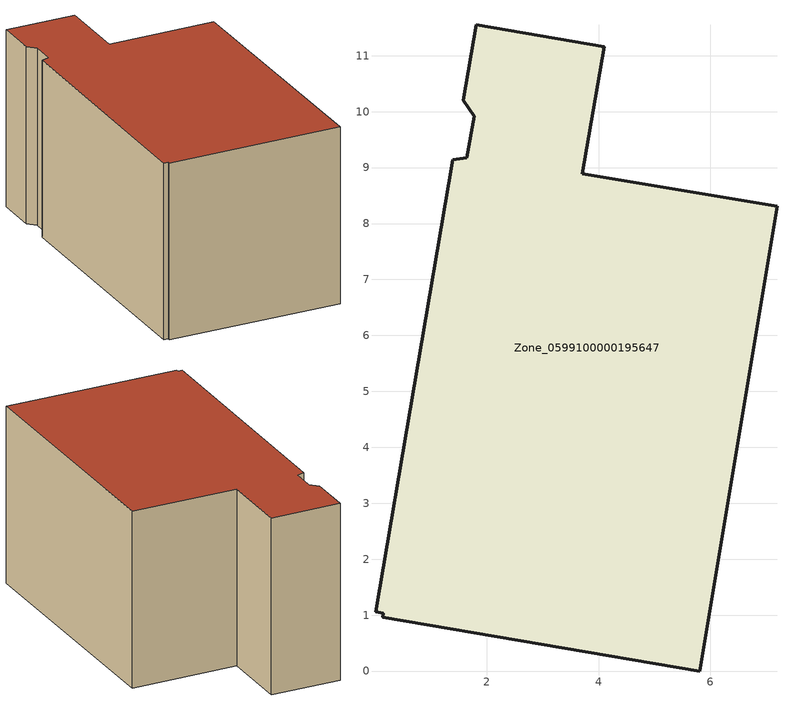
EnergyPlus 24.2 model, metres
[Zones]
Zone_0599100000195647
 floor ground (C_G): 1.64,9.18 1.78,9.92 1.58,10.21 1.81,11.55 4.1,11.16 3.71,8.89 7.19,8.31 5.81,0 0.14,0.97 0.16,1.04 0.01,1.06 1.4,9.14 z0
 wall outside (C_F): 1.81,11.55 1.58,10.21 1.78,9.92 1.64,9.18 1.4,9.14 0.01,1.06 0.16,1.04 0.14,0.97 5.81,0 7.19,8.31 3.71,8.89 4.1,11.16 1.81,11.55 z0:5.87
 roof outside (C_R): 1.78,9.92 1.64,9.18 1.4,9.14 0.01,1.06 0.16,1.04 0.14,0.97 5.81,0 7.19,8.31 3.71,8.89 4.1,11.16 1.81,11.55 1.58,10.21 z5.87
[BUILDING]
Pand.0599100000195647: North Axis=0; Terrain=City; Loads Convergence Tolerance Value=0.04; Temperature Convergence Tolerance Value=0.4; Solar Distribution=FullExterior; Maximum Number of Warmup Days=25; Minimum Number of Warmup Days=1
[Site:Location]
Rotterdam.The.Hague.AP_ZH_NLD Design_Conditions: Latitude=51.96; Longitude=4.45; Time Zone=1; Elevation=-4.5
[SITE:GROUNDTEMPERATURE:BUILDINGSURFACE]
18, 18, 18, 18, 18, 18, 18, 18, 18, 18, 18, 18
[MATERIAL] Thermal Absorptance=0.9; Solar Absorptance=0.7; Visible Absorptance=0.7
Name | Roughness | Thickness | Conductivity | Density | Specific Heat
G.TC.1946-1964 | MediumSmooth | 0.15 | 1 | 540 | 1210
F.TC.1946-1964 | Rough | 0.3 | 0.857143 | 1920 | 840
R.TC.1946-1964 | MediumRough | 0.2 | 0.235294 | 1500 | 1000
[CONSTRUCTION]
C_G: G.TC.1946-1964
C_F: F.TC.1946-1964
C_R: R.TC.1946-1964
[ZONE]
Zone_0599100000195647: Type=1; Multiplier=1; Ceiling Height=Autocalculate; Volume=Autocalculate; Floor Area=autocalculate; Part of Total Floor Area=Yes
[ZONEINFILTRATION:DESIGNFLOWRATE]
Infil_Zone_0599100000195647: Zone or ZoneList or Space or SpaceList=Zone_0599100000195647; Schedule=AlwaysOn; Design Flow Rate Calculation Method=Flow/Area; Flow Rate per Floor Area=0.003; Constant Term Coefficient=1; Temperature Term Coefficient=0; Velocity Term Coefficient=0; Velocity Squared Term Coefficient=0
[HVACTEMPLATE:ZONE:IDEALLOADSAIRSYSTEM]
Zone_0599100000195647: Maximum Heating Supply Air Temperature=50; Minimum Cooling Supply Air Temperature=13; Maximum Heating Supply Air Humidity Ratio=0.0156; Minimum Cooling Supply Air Humidity Ratio=0.0077; Heating Limit=NoLimit; Cooling Limit=NoLimit; Dehumidification Control Type=ConstantSensibleHeatRatio; Cooling Sensible Heat Ratio=0.7; Dehumidification Setpoint=60; Humidification Control Type=None; Humidification Setpoint=30; Outdoor Air Method=None; Outdoor Air Flow Rate per Person=0.00944; Outdoor Air Flow Rate per Zone Floor Area=0; Outdoor Air Flow Rate per Zone=0; Demand Controlled Ventilation Type=None; Outdoor Air Economizer Type=NoEconomizer; Heat Recovery Type=None; Sensible Heat Recovery Effectiveness=0.7; Latent Heat Recovery Effectiveness=0.65
[ZONECONTROL:THERMOSTAT]
ThermostatControl_Zone_0599100000195647: Zone or ZoneList=Zone_0599100000195647; Control Type Schedule=DualSetpointControlType; Control 1=Thermostat_Zone_0599100000195647; Temperature Difference Between Cutout And Setpoint=0
[THERMOSTATSETPOINT:DUALSETPOINT]
Thermostat_Zone_0599100000195647: Heating Setpoint Temperature Schedule=HeatingSetpoint_Zone_0599100000195647; Cooling Setpoint Temperature Schedule=CoolingSetpoint_Zone_0599100000195647
[SCHEDULE:COMPACT]
HeatingSetpoint_Zone_0599100000195647: Through: 12/31, For: AllDays, Until: 24:00, 21
CoolingSetpoint_Zone_0599100000195647: Through: 12/31, For: AllDays, Until: 24:00, 24
DualSetpointControlType: Through: 12/31, For: AllDays, Until: 24:00, 4
AlwaysOn: Through: 12/31, For: AllDays, Until: 24:00, 1
